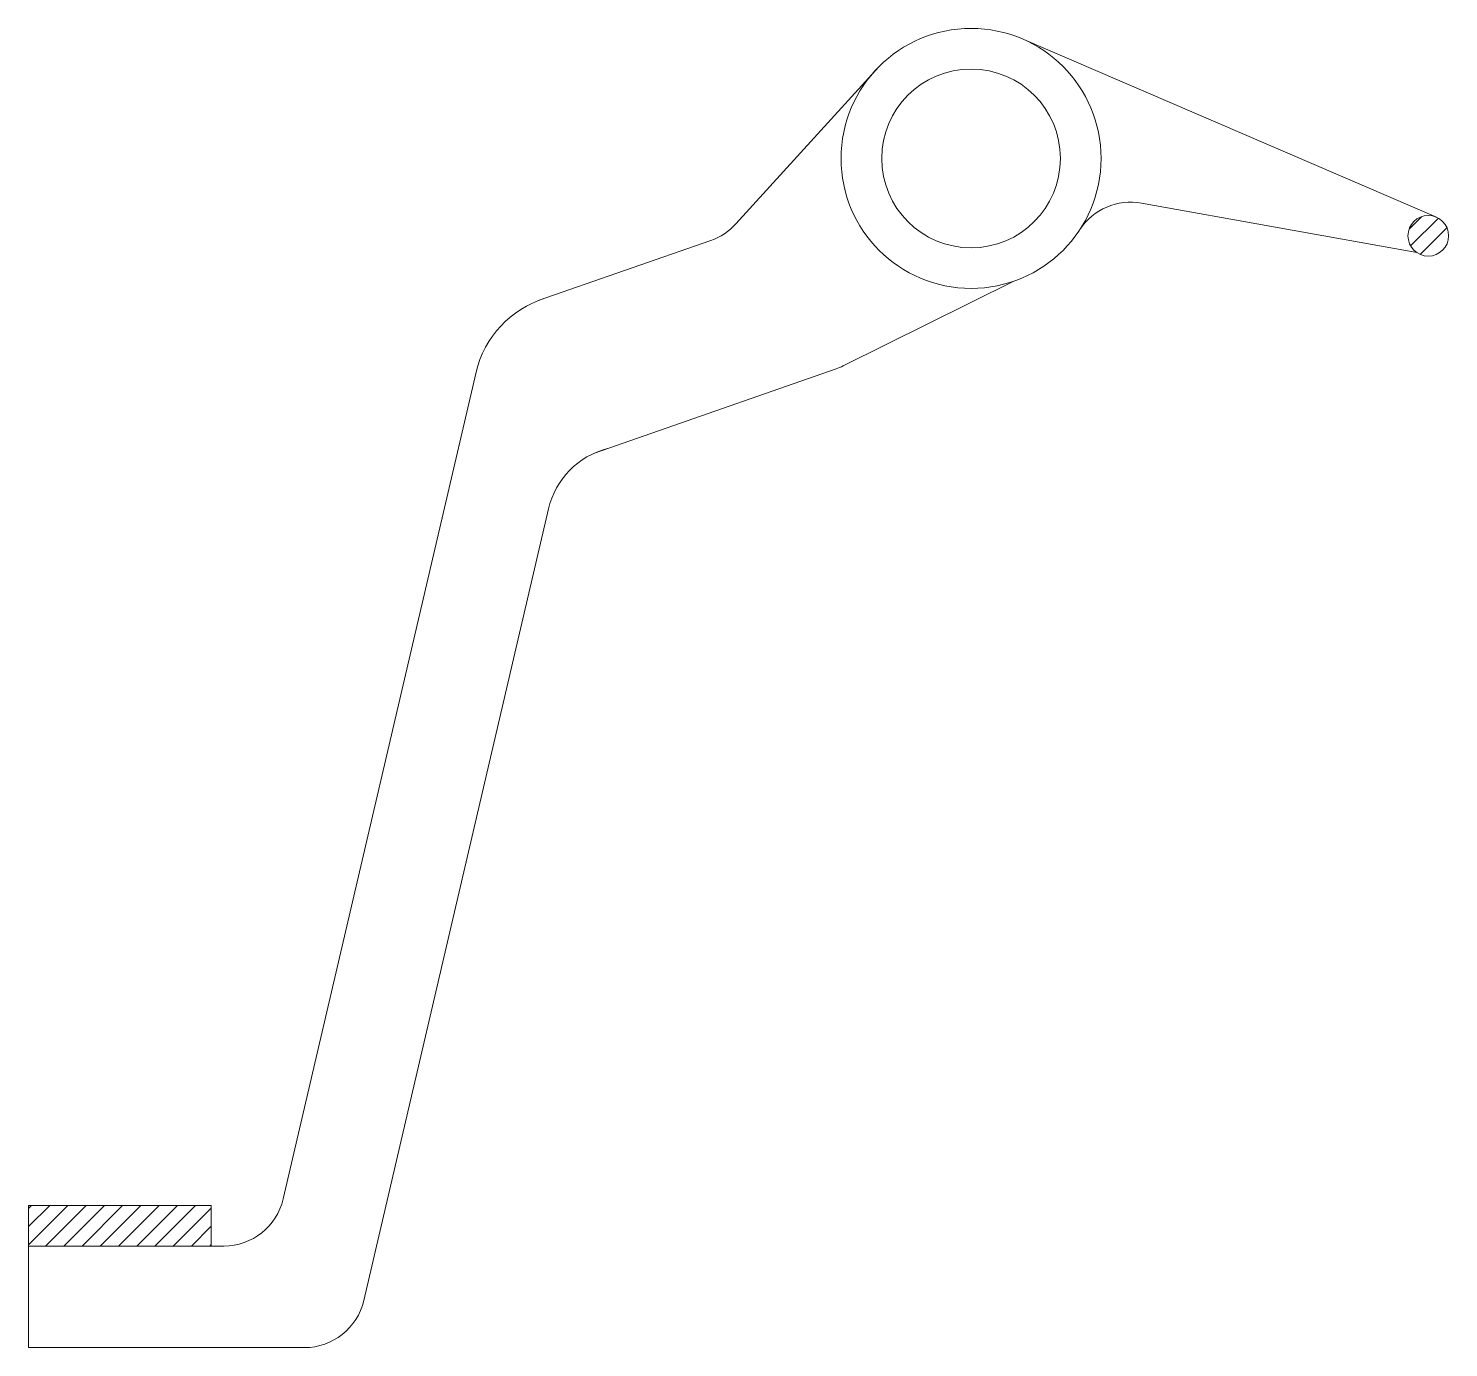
# Model space of a CAD drawing. Header units: millimetres. Extents: x 467 to 39028, y -12467 to 24298.
# Drawn here: x 31222.1 to 31571.6, y -1873.4 to -1548.7 of the extents above; entities that cross this region are included whole.
import ezdxf

# ---------------------------------------------------------------- set-up
doc = ezdxf.new("R2010")
doc.units = ezdxf.units.MM
doc.layers.add('Con', color=6, linetype='Continuous', lineweight=18)

msp = doc.modelspace()

# ---------------------------------------------------------------- hatches: boundary and pattern name
at = {"layer": 'Con'}
h = msp.add_hatch(dxfattribs=at)
h.set_pattern_fill('ANSI31', color=256)
h.set_pattern_definition([(45, (-2485.614, 8447.4115), (-2.24506403, 2.24506403), [])])
h.paths.add_polyline_path([(31561.61, -1599.769, 1), (31571.61, -1599.769, 1)])
h.paths.add_polyline_path([(31267.082, -1838.424), (31222.082, -1838.424), (31222.082, -1848.424), (31267.082, -1848.424)])

# ---------------------------------------------------------------- linework, layer by layer
for p, q in [((31568.607, -1595.186), (31467.092, -1551.494)), ((31431.372, -1558.185), (31396.205, -1596.851)), ((31563.824, -1603.922), (31496.052, -1591.726)), ((31347.556, -1615.725), (31390.043, -1600.923)), ((31464.61, -1610.949), (31422.587, -1631.817)), ((31332.26, -1633.349), (31284.786, -1836.832)), ((31361.392, -1653.262), (31420.851, -1632.548)), ((31350.087, -1666.973), (31304.625, -1861.832)), ((31222.082, -1848.424), (31222.082, -1838.424)), ((31222.082, -1838.424), (31267.082, -1838.424)), ((31267.082, -1838.424), (31267.082, -1848.424)), ((31270.179, -1848.424), (31222.082, -1848.424)), ((31222.082, -1848.424), (31222.082, -1873.424)), ((31222.082, -1873.424), (31290.017, -1873.424))]:
    msp.add_line(p, q, dxfattribs=at)
for centre, radius in [((31454.082, -1580.73), 32), ((31454.082, -1580.73), 22), ((31566.61, -1599.769), 5)]:
    msp.add_circle(centre, radius, dxfattribs=at)
for centre, radius, start, end in [((31493.395, -1606.488), 15, 79.79846, 146.7671), ((31385.108, -1586.758), 15, 289.20768, 317.71232), ((31356.606, -1639.029), 25, 107.1922, 166.86752), ((31415.916, -1618.383), 15, 289.20768, 296.40919), ((31369.564, -1671.517), 20, 104.29854, 166.86752), ((31270.179, -1833.424), 15, 270, 346.86752), ((31290.017, -1858.424), 15, 270, 346.86752)]:
    msp.add_arc(centre, radius, start, end, dxfattribs=at)

doc.saveas('drawing.dxf')
